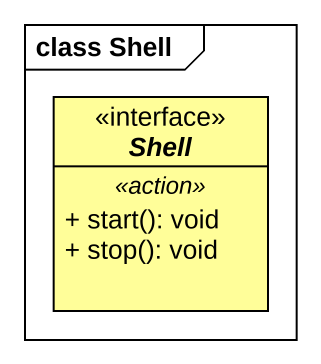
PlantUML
@startuml
mainframe class Shell
hide circle
hide empty members
skinparam classAttributeIconSize 0
interface Shell <<interface>> #FFFE99 {
  .. <<action>> ..
  + start(): void
  + stop(): void
}
@enduml
